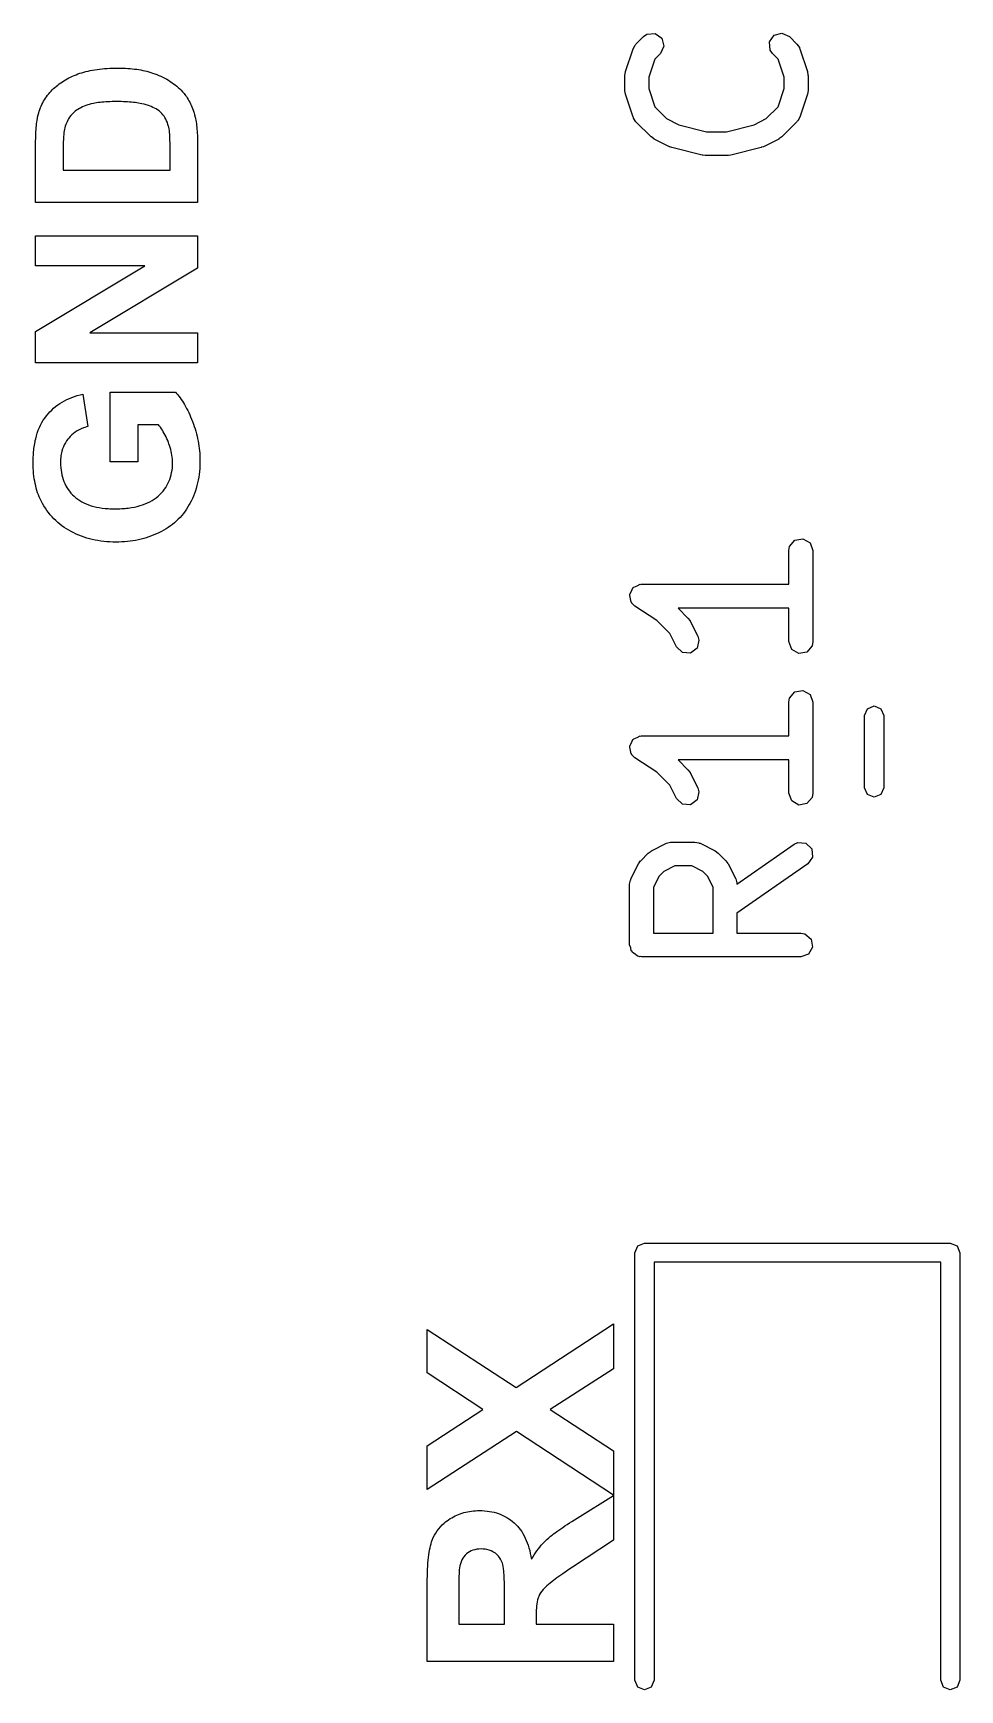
# Model space of a CAD drawing. Extents: x 44 to 148, y -85 to -25.
# Drawn here: x 105.95 to 111.77, y -41.21 to -30.81 of the extents above; entities that cross this region are included whole.
import ezdxf

# ---------------------------------------------------------------- set-up
doc = ezdxf.new("R2010")
doc.units = 0
doc.layers.add('BLACK', color=7, linetype='CONTINUOUS')

msp = doc.modelspace()

# ---------------------------------------------------------------- linework, layer by layer
at = {"layer": 'BLACK', "linetype": 'CONTINUOUS'}
for p, q in [((109.718287, -30.904759), (109.730689, -30.881854)), ((109.730689, -30.881854), (109.73451, -30.879506)), ((109.73451, -30.879506), (109.736405, -30.875443)), ((109.736405, -30.875443), (109.784024, -30.827824)), ((109.784024, -30.827824), (109.805361, -30.812884)), ((109.805361, -30.812884), (109.856468, -30.808413)), ((109.856468, -30.808413), (109.898494, -30.837839)), ((109.911771, -30.887394), (109.89009, -30.93389)), ((109.898494, -30.837839), (109.911771, -30.887394)), ((110.574135, -30.861446), (110.603561, -30.81942)), ((110.578607, -30.912554), (110.574135, -30.861446)), ((110.603561, -30.81942), (110.653116, -30.806143)), ((110.653116, -30.806143), (110.699612, -30.827823)), ((110.699612, -30.827823), (110.747232, -30.875442)), ((110.747232, -30.875442), (110.762173, -30.896779)), ((110.762173, -30.896779), (110.762563, -30.901247)), ((109.670668, -31.047616), (109.718287, -30.904759)), ((109.85499, -30.968989), (109.816819, -31.083503)), ((109.89009, -30.93389), (109.85499, -30.968989)), ((110.593548, -30.933891), (110.578607, -30.912554)), ((110.628648, -30.96899), (110.593548, -30.933891)), ((110.666819, -31.083503), (110.628648, -30.96899)), ((110.762563, -30.901247), (110.765351, -30.904759)), ((110.765351, -30.904759), (110.81297, -31.047615)), ((106.134868, -31.111532), (106.144802, -31.105162)), ((106.144802, -31.105162), (106.154972, -31.09903)), ((106.154972, -31.09903), (106.165379, -31.093133)), ((106.165379, -31.093133), (106.176023, -31.087474)), ((106.176023, -31.087474), (106.186903, -31.082051)), ((106.186903, -31.082051), (106.19802, -31.076864)), ((106.19802, -31.076864), (106.209373, -31.071915)), ((106.209373, -31.071915), (106.220963, -31.067202)), ((106.220963, -31.067202), (106.23279, -31.062725)), ((106.23279, -31.062725), (106.244853, -31.058485)), ((106.244853, -31.058485), (106.257183, -31.054492)), ((106.257183, -31.054492), (106.269869, -31.050757)), ((106.269869, -31.050757), (106.282912, -31.04728)), ((106.282912, -31.04728), (106.296312, -31.04406)), ((106.296312, -31.04406), (106.310069, -31.041097)), ((106.310069, -31.041097), (106.324183, -31.038392)), ((106.324183, -31.038392), (106.338653, -31.035945)), ((106.338653, -31.035945), (106.35348, -31.033756)), ((106.35348, -31.033756), (106.368664, -31.031824)), ((106.368664, -31.031824), (106.384205, -31.030149)), ((106.384205, -31.030149), (106.400103, -31.028732)), ((106.400103, -31.028732), (106.416358, -31.027573)), ((106.416358, -31.027573), (106.432969, -31.026672)), ((106.432969, -31.026672), (106.449937, -31.026028)), ((106.449937, -31.026028), (106.467262, -31.025641)), ((106.467262, -31.025641), (106.484944, -31.025512)), ((106.484944, -31.025512), (106.500472, -31.025634)), ((106.500472, -31.025634), (106.51573, -31.025997)), ((106.51573, -31.025997), (106.53072, -31.026603)), ((106.53072, -31.026603), (106.54544, -31.027451)), ((106.54544, -31.027451), (106.559891, -31.028542)), ((106.559891, -31.028542), (106.574074, -31.029874)), ((106.574074, -31.029874), (106.587987, -31.03145)), ((106.587987, -31.03145), (106.601631, -31.033267)), ((106.601631, -31.033267), (106.615006, -31.035327)), ((106.615006, -31.035327), (106.628112, -31.037629)), ((106.628112, -31.037629), (106.640949, -31.040174)), ((106.640949, -31.040174), (106.653517, -31.042961)), ((106.653517, -31.042961), (106.665816, -31.04599)), ((106.665816, -31.04599), (106.677846, -31.049261)), ((106.677846, -31.049261), (106.689607, -31.052775)), ((106.689607, -31.052775), (106.701099, -31.056531)), ((106.701099, -31.056531), (106.714795, -31.06136)), ((106.714795, -31.06136), (106.72816, -31.066442)), ((106.72816, -31.066442), (106.741196, -31.071778)), ((106.741196, -31.071778), (106.753901, -31.077368)), ((106.753901, -31.077368), (106.766277, -31.083212)), ((106.766277, -31.083212), (106.778322, -31.089309)), ((106.778322, -31.089309), (106.790037, -31.095661)), ((106.790037, -31.095661), (106.801422, -31.102266)), ((106.801422, -31.102266), (106.812477, -31.109125)), ((109.666819, -31.071333), (109.670712, -31.04925)), ((109.666819, -31.166571), (109.666819, -31.071333)), ((109.670712, -31.04925), (109.670668, -31.047616)), ((109.816819, -31.083503), (109.816819, -31.1544)), ((110.666819, -31.154401), (110.666819, -31.083503)), ((110.81297, -31.047615), (110.816259, -31.069795)), ((110.816259, -31.069795), (110.816819, -31.071333)), ((110.816819, -31.071333), (110.816819, -31.166571)), ((106.029103, -31.214884), (106.035446, -31.205699)), ((106.035446, -31.205699), (106.042109, -31.19671)), ((106.042109, -31.19671), (106.049093, -31.187919)), ((106.049093, -31.187919), (106.056397, -31.179323)), ((106.056397, -31.179323), (106.064022, -31.170925)), ((106.064022, -31.170925), (106.071968, -31.162723)), ((106.071968, -31.162723), (106.080234, -31.154717)), ((106.080234, -31.154717), (106.088748, -31.146928)), ((106.088748, -31.146928), (106.097499, -31.139375)), ((106.097499, -31.139375), (106.106486, -31.13206)), ((106.106486, -31.13206), (106.11571, -31.12498)), ((106.11571, -31.12498), (106.125171, -31.118138)), ((106.125171, -31.118138), (106.134868, -31.111532)), ((106.812477, -31.109125), (106.823201, -31.116237)), ((106.823201, -31.116237), (106.833596, -31.123604)), ((106.833596, -31.123604), (106.843661, -31.131224)), ((106.843661, -31.131224), (106.853395, -31.139098)), ((106.853395, -31.139098), (106.862799, -31.147225)), ((106.862799, -31.147225), (106.871873, -31.155607)), ((106.871873, -31.155607), (106.880618, -31.164242)), ((106.880618, -31.164242), (106.89017, -31.174504)), ((106.89017, -31.174504), (106.899319, -31.185414)), ((106.899319, -31.185414), (106.908065, -31.196973)), ((106.908065, -31.196973), (106.913671, -31.205038)), ((106.913671, -31.205038), (106.919098, -31.213392)), ((109.667379, -31.168109), (109.666819, -31.166571)), ((109.670668, -31.190288), (109.667379, -31.168109)), ((109.718287, -31.333145), (109.670668, -31.190288)), ((109.816819, -31.1544), (109.85499, -31.268914)), ((110.628648, -31.268913), (110.666819, -31.154401)), ((110.81297, -31.190289), (110.765351, -31.333145)), ((110.816819, -31.166571), (110.812925, -31.188653)), ((110.812925, -31.188653), (110.81297, -31.190289)), ((105.982996, -31.319282), (105.986444, -31.306392)), ((105.986444, -31.306392), (105.989902, -31.295438)), ((105.989902, -31.295438), (105.99368, -31.284681)), ((105.99368, -31.284681), (105.997779, -31.27412)), ((105.997779, -31.27412), (106.002198, -31.263756)), ((106.002198, -31.263756), (106.006938, -31.253588)), ((106.006938, -31.253588), (106.011998, -31.243617)), ((106.011998, -31.243617), (106.017379, -31.233843)), ((106.017379, -31.233843), (106.023081, -31.224265)), ((106.023081, -31.224265), (106.029103, -31.214884)), ((106.196738, -31.314207), (106.188242, -31.323744)), ((106.198963, -31.311903), (106.196738, -31.314207)), ((106.208408, -31.303011), (106.198963, -31.311903)), ((106.216063, -31.296683), (106.208408, -31.303011)), ((106.224208, -31.290647), (106.216063, -31.296683)), ((106.232842, -31.284902), (106.224208, -31.290647)), ((106.241965, -31.27945), (106.232842, -31.284902)), ((106.251578, -31.274289), (106.241965, -31.27945)), ((106.26168, -31.26942), (106.251578, -31.274289)), ((106.272272, -31.264844), (106.26168, -31.26942)), ((106.283353, -31.260559), (106.272272, -31.264844)), ((106.294923, -31.256566), (106.283353, -31.260559)), ((106.303013, -31.254052), (106.294923, -31.256566)), ((106.315945, -31.250585), (106.303013, -31.254052)), ((106.329835, -31.247483), (106.315945, -31.250585)), ((106.339626, -31.245618), (106.329835, -31.247483)), ((106.349843, -31.243915), (106.339626, -31.245618)), ((106.360486, -31.242374), (106.349843, -31.243915)), ((106.371554, -31.240996), (106.360486, -31.242374)), ((106.383048, -31.239779), (106.371554, -31.240996)), ((106.394967, -31.238725), (106.383048, -31.239779)), ((106.407312, -31.237833), (106.394967, -31.238725)), ((106.420082, -31.237103), (106.407312, -31.237833)), ((106.433278, -31.236535), (106.420082, -31.237103)), ((106.446899, -31.23613), (106.433278, -31.236535)), ((106.460946, -31.235887), (106.446899, -31.23613)), ((106.475419, -31.235806), (106.460946, -31.235887)), ((106.489942, -31.235887), (106.475419, -31.235806)), ((106.504079, -31.23613), (106.489942, -31.235887)), ((106.517831, -31.236535), (106.504079, -31.23613)), ((106.531198, -31.237103), (106.517831, -31.236535)), ((106.544179, -31.237833), (106.531198, -31.237103)), ((106.556774, -31.238725), (106.544179, -31.237833)), ((106.568985, -31.239779), (106.556774, -31.238725)), ((106.580809, -31.240996), (106.568985, -31.239779)), ((106.592249, -31.242374), (106.580809, -31.240996)), ((106.603303, -31.243915), (106.592249, -31.242374)), ((106.613971, -31.245618), (106.603303, -31.243915)), ((106.624254, -31.247483), (106.613971, -31.245618)), ((106.634152, -31.249511), (106.624254, -31.247483)), ((106.648275, -31.252856), (106.634152, -31.249511)), ((106.661532, -31.256566), (106.648275, -31.252856)), ((106.6699, -31.259178), (106.661532, -31.256566)), ((106.68189, -31.263276), (106.6699, -31.259178)), ((106.693207, -31.267588), (106.68189, -31.263276)), ((106.703849, -31.272114), (106.693207, -31.267588)), ((106.713818, -31.276855), (106.703849, -31.272114)), ((106.723112, -31.281811), (106.713818, -31.276855)), ((106.731732, -31.286982), (106.723112, -31.281811)), ((106.742178, -31.29421), (106.731732, -31.286982)), ((106.751424, -31.30182), (106.742178, -31.29421)), ((106.759473, -31.309811), (106.751424, -31.30182)), ((106.766594, -31.318195), (106.759473, -31.309811)), ((106.919098, -31.213392), (106.924345, -31.222034)), ((106.924345, -31.222034), (106.929413, -31.230964)), ((106.929413, -31.230964), (106.934302, -31.240183)), ((106.934302, -31.240183), (106.939011, -31.249689)), ((106.939011, -31.249689), (106.943541, -31.259483)), ((106.943541, -31.259483), (106.947892, -31.269566)), ((106.947892, -31.269566), (106.952063, -31.279937)), ((106.952063, -31.279937), (106.956055, -31.290596)), ((106.956055, -31.290596), (106.959867, -31.301543)), ((106.959867, -31.301543), (106.961706, -31.307124)), ((106.961706, -31.307124), (106.965547, -31.320161)), ((109.85499, -31.268914), (109.929103, -31.343027)), ((110.554534, -31.343026), (110.628648, -31.268913)), ((105.969034, -31.42535), (105.969863, -31.412198)), ((105.969863, -31.412198), (105.970842, -31.399514)), ((105.970842, -31.399514), (105.971973, -31.387297)), ((105.971973, -31.387297), (105.973254, -31.375548)), ((105.973254, -31.375548), (105.974686, -31.364266)), ((105.974686, -31.364266), (105.976269, -31.353451)), ((105.976269, -31.353451), (105.978003, -31.343104)), ((105.978003, -31.343104), (105.979887, -31.333225)), ((105.979887, -31.333225), (105.982996, -31.319282)), ((106.148866, -31.408241), (106.146576, -31.420144)), ((106.150513, -31.401176), (106.148866, -31.408241)), ((106.153319, -31.390876), (106.150513, -31.401176)), ((106.156529, -31.380932), (106.153319, -31.390876)), ((106.160143, -31.371344), (106.156529, -31.380932)), ((106.16416, -31.362112), (106.160143, -31.371344)), ((106.16858, -31.353237), (106.16416, -31.362112)), ((106.173405, -31.344719), (106.16858, -31.353237)), ((106.180465, -31.333915), (106.173405, -31.344719)), ((106.188242, -31.323744), (106.180465, -31.333915)), ((106.773181, -31.327107), (106.766594, -31.318195)), ((106.779234, -31.336544), (106.773181, -31.327107)), ((106.784752, -31.346509), (106.779234, -31.336544)), ((106.789736, -31.357), (106.784752, -31.346509)), ((106.794186, -31.368017), (106.789736, -31.357)), ((106.798102, -31.379561), (106.794186, -31.368017)), ((106.801483, -31.391632), (106.798102, -31.379561)), ((106.802666, -31.39655), (106.801483, -31.391632)), ((106.804803, -31.407495), (106.802666, -31.39655)), ((106.806635, -31.419921), (106.804803, -31.407495)), ((106.965547, -31.320161), (106.969011, -31.333992)), ((106.969011, -31.333992), (106.971109, -31.343654)), ((106.971109, -31.343654), (106.973041, -31.353669)), ((106.973041, -31.353669), (106.974804, -31.364037)), ((106.974804, -31.364037), (106.976399, -31.374758)), ((106.976399, -31.374758), (106.977826, -31.385832)), ((106.977826, -31.385832), (106.979086, -31.397259)), ((106.979086, -31.397259), (106.980177, -31.409039)), ((106.980177, -31.409039), (106.981101, -31.421172)), ((109.721074, -31.336657), (109.718287, -31.333145)), ((109.721465, -31.341124), (109.721074, -31.336657)), ((109.736405, -31.362461), (109.721465, -31.341124)), ((109.831643, -31.457699), (109.736405, -31.362461)), ((109.929103, -31.343027), (110.00609, -31.38152)), ((110.00609, -31.38152), (110.179624, -31.424904)), ((110.304013, -31.424904), (110.477547, -31.38152)), ((110.477547, -31.38152), (110.554534, -31.343026)), ((110.747233, -31.362461), (110.651994, -31.457699)), ((110.749128, -31.358396), (110.747233, -31.362461)), ((110.752948, -31.35605), (110.749128, -31.358396)), ((110.765351, -31.333145), (110.752948, -31.35605)), ((105.967149, -31.498122), (105.967225, -31.482633)), ((105.967149, -31.666406), (105.967149, -31.498122)), ((105.967225, -31.482633), (105.967451, -31.467611)), ((105.967451, -31.467611), (105.967828, -31.453057)), ((105.967828, -31.453057), (105.968355, -31.43897)), ((105.968355, -31.43897), (105.969034, -31.42535)), ((106.139869, -31.511601), (106.139564, -31.524584)), ((106.140251, -31.499257), (106.139869, -31.511601)), ((106.140709, -31.487553), (106.140251, -31.499257)), ((106.141243, -31.476488), (106.140709, -31.487553)), ((106.141853, -31.466061), (106.141243, -31.476488)), ((106.14254, -31.456275), (106.141853, -31.466061)), ((106.143714, -31.442793), (106.14254, -31.456275)), ((106.145059, -31.430749), (106.143714, -31.442793)), ((106.146576, -31.420144), (106.145059, -31.430749)), ((106.807808, -31.430212), (106.806635, -31.419921)), ((106.80881, -31.441336), (106.807808, -31.430212)), ((106.80964, -31.453293), (106.80881, -31.441336)), ((106.810298, -31.466083), (106.80964, -31.453293)), ((106.810785, -31.479705), (106.810298, -31.466083)), ((106.8111, -31.494161), (106.810785, -31.479705)), ((106.811214, -31.504261), (106.8111, -31.494161)), ((106.811253, -31.514731), (106.811214, -31.504261)), ((106.811253, -31.666406), (106.811253, -31.514731)), ((106.981101, -31.421172), (106.981856, -31.433657)), ((106.981856, -31.433657), (106.982444, -31.446496)), ((106.982444, -31.446496), (106.982864, -31.459688)), ((106.982864, -31.459688), (106.983116, -31.473233)), ((106.983116, -31.473233), (106.9832, -31.487131)), ((106.9832, -31.487131), (106.9832, -31.86986)), ((109.833124, -31.458389), (109.831643, -31.457699)), ((109.851135, -31.471748), (109.833124, -31.458389)), ((109.946373, -31.519367), (109.851135, -31.471748)), ((109.949901, -31.519773), (109.946373, -31.519367)), ((109.961724, -31.525046), (109.949901, -31.519773)), ((110.179624, -31.424904), (110.304013, -31.424904)), ((110.524857, -31.523057), (110.521913, -31.525046)), ((110.537264, -31.519367), (110.524857, -31.523057)), ((110.632502, -31.471748), (110.537264, -31.519367)), ((110.633625, -31.470561), (110.632502, -31.471748)), ((110.651994, -31.457699), (110.633625, -31.470561)), ((106.139106, -31.567369), (106.139096, -31.575059)), ((106.139096, -31.575059), (106.139096, -31.666406)), ((106.139182, -31.552468), (106.139106, -31.567369)), ((106.139335, -31.538207), (106.139182, -31.552468)), ((106.139564, -31.524584), (106.139335, -31.538207)), ((110.1522, -31.572665), (109.961724, -31.525046)), ((110.155648, -31.572304), (110.1522, -31.572665)), ((110.17039, -31.574904), (110.155648, -31.572304)), ((110.313247, -31.574904), (110.17039, -31.574904)), ((110.316504, -31.573718), (110.313247, -31.574904)), ((110.331437, -31.572665), (110.316504, -31.573718)), ((110.521913, -31.525046), (110.331437, -31.572665)), ((105.967149, -31.86986), (105.967149, -31.666406)), ((106.139096, -31.666406), (106.811253, -31.666406)), ((106.9832, -31.86986), (105.967149, -31.86986)), ((105.967149, -32.267243), (105.967149, -32.078443)), ((105.967149, -32.078443), (106.9832, -32.078443)), ((106.9832, -32.078443), (106.9832, -32.282386)), ((105.967149, -32.679281), (106.653716, -32.267243)), ((106.653716, -32.267243), (105.967149, -32.267243)), ((106.9832, -32.282386), (106.306891, -32.688318)), ((105.967149, -32.877117), (105.967149, -32.679281)), ((106.306891, -32.688318), (106.9832, -32.688318)), ((106.9832, -32.688318), (106.9832, -32.877117)), ((106.9832, -32.877117), (105.967149, -32.877117)), ((106.211426, -33.087979), (106.228504, -33.082724)), ((106.228504, -33.082724), (106.246078, -33.078057)), ((106.246078, -33.078057), (106.264149, -33.073977)), ((106.264149, -33.073977), (106.295412, -33.275966)), ((106.436096, -33.499204), (106.436096, -33.060788)), ((106.436096, -33.060788), (106.84447, -33.060788)), ((106.84447, -33.060788), (106.852075, -33.06901)), ((106.852075, -33.06901), (106.859567, -33.077679)), ((106.859567, -33.077679), (106.866944, -33.086794)), ((106.045189, -33.196881), (106.056313, -33.184573)), ((106.056313, -33.184573), (106.067934, -33.172854)), ((106.067934, -33.172854), (106.080051, -33.161721)), ((106.080051, -33.161721), (106.092663, -33.151177)), ((106.092663, -33.151177), (106.105772, -33.14122)), ((106.105772, -33.14122), (106.119377, -33.131851)), ((106.119377, -33.131851), (106.133479, -33.12307)), ((106.133479, -33.12307), (106.148076, -33.114876)), ((106.148076, -33.114876), (106.163169, -33.107271)), ((106.163169, -33.107271), (106.178759, -33.100252)), ((106.178759, -33.100252), (106.194845, -33.093822)), ((106.194845, -33.093822), (106.211426, -33.087979)), ((106.866944, -33.086794), (106.874206, -33.096356)), ((106.874206, -33.096356), (106.881354, -33.106364)), ((106.881354, -33.106364), (106.888387, -33.116819)), ((106.888387, -33.116819), (106.895306, -33.12772)), ((106.895306, -33.12772), (106.902111, -33.139068)), ((106.902111, -33.139068), (106.908801, -33.150862)), ((106.908801, -33.150862), (106.915376, -33.163103)), ((106.915376, -33.163103), (106.921837, -33.17579)), ((106.921837, -33.17579), (106.928184, -33.188924)), ((105.983956, -33.300303), (105.990768, -33.283607)), ((105.990768, -33.283607), (105.998229, -33.267555)), ((105.998229, -33.267555), (106.006339, -33.252146)), ((106.006339, -33.252146), (106.015097, -33.237379)), ((106.015097, -33.237379), (106.024504, -33.223256)), ((106.024504, -33.223256), (106.03456, -33.209776)), ((106.03456, -33.209776), (106.045189, -33.196881)), ((106.25327, -33.290894), (106.2404, -33.297192)), ((106.266729, -33.285257), (106.25327, -33.290894)), ((106.276029, -33.281866), (106.266729, -33.285257)), ((106.285589, -33.278769), (106.276029, -33.281866)), ((106.295412, -33.275966), (106.285589, -33.278769)), ((106.738957, -33.266196), (106.608042, -33.266196)), ((106.608042, -33.266196), (106.608042, -33.499204)), ((106.743493, -33.272037), (106.738957, -33.266196)), ((106.750137, -33.281063), (106.743493, -33.272037)), ((106.756588, -33.290407), (106.750137, -33.281063)), ((106.762845, -33.300068), (106.756588, -33.290407)), ((106.928184, -33.188924), (106.934416, -33.202504)), ((106.934416, -33.202504), (106.940533, -33.216531)), ((106.940533, -33.216531), (106.946536, -33.231004)), ((106.946536, -33.231004), (106.952425, -33.245924)), ((106.952425, -33.245924), (106.958044, -33.26108)), ((106.958044, -33.26108), (106.963301, -33.27626)), ((106.963301, -33.27626), (106.968196, -33.291465)), ((106.968196, -33.291465), (106.972728, -33.306695)), ((105.958087, -33.403621), (105.959627, -33.393425)), ((105.959627, -33.393425), (105.96133, -33.383389)), ((105.96133, -33.383389), (105.963196, -33.373514)), ((105.963196, -33.373514), (105.965223, -33.3638)), ((105.965223, -33.3638), (105.967413, -33.354247)), ((105.967413, -33.354247), (105.972278, -33.335622)), ((105.972278, -33.335622), (105.977793, -33.317641)), ((105.977793, -33.317641), (105.983956, -33.300303)), ((106.147312, -33.391369), (106.141497, -33.404163)), ((106.153939, -33.37909), (106.147312, -33.391369)), ((106.161377, -33.367326), (106.153939, -33.37909)), ((106.169627, -33.356078), (106.161377, -33.367326)), ((106.175528, -33.348867), (106.169627, -33.356078)), ((106.184869, -33.338601), (106.175528, -33.348867)), ((106.194799, -33.328997), (106.184869, -33.338601)), ((106.205317, -33.320054), (106.194799, -33.328997)), ((106.216423, -33.311772), (106.205317, -33.320054)), ((106.228117, -33.304152), (106.216423, -33.311772)), ((106.2404, -33.297192), (106.228117, -33.304152)), ((106.76891, -33.310047), (106.762845, -33.300068)), ((106.774781, -33.320344), (106.76891, -33.310047)), ((106.780459, -33.330959), (106.774781, -33.320344)), ((106.785944, -33.341891), (106.780459, -33.330959)), ((106.791235, -33.353141), (106.785944, -33.341891)), ((106.796333, -33.364709), (106.791235, -33.353141)), ((106.801239, -33.376594), (106.796333, -33.364709)), ((106.804344, -33.384622), (106.801239, -33.376594)), ((106.808627, -33.396656), (106.804344, -33.384622)), ((106.972728, -33.306695), (106.976897, -33.321949)), ((106.976897, -33.321949), (106.980704, -33.337229)), ((106.980704, -33.337229), (106.984148, -33.352533)), ((106.984148, -33.352533), (106.98723, -33.367862)), ((106.98723, -33.367862), (106.989949, -33.383216)), ((106.989949, -33.383216), (106.992305, -33.398595)), ((105.951518, -33.502623), (105.951599, -33.49098)), ((105.951599, -33.49098), (105.951842, -33.479498)), ((105.951842, -33.479498), (105.952248, -33.468176)), ((105.952248, -33.468176), (105.952815, -33.457015)), ((105.952815, -33.457015), (105.953545, -33.446015)), ((105.953545, -33.446015), (105.954437, -33.435175)), ((105.954437, -33.435175), (105.955491, -33.424496)), ((105.955491, -33.424496), (105.956708, -33.413978)), ((105.956708, -33.413978), (105.958087, -33.403621)), ((106.123645, -33.491747), (106.123465, -33.502623)), ((106.124186, -33.481099), (106.123645, -33.491747)), ((106.125088, -33.470681), (106.124186, -33.481099)), ((106.12635, -33.460491), (106.125088, -33.470681)), ((106.127973, -33.450531), (106.12635, -33.460491)), ((106.129956, -33.440799), (106.127973, -33.450531)), ((106.1323, -33.431297), (106.129956, -33.440799)), ((106.136493, -33.417472), (106.1323, -33.431297)), ((106.141497, -33.404163), (106.136493, -33.417472)), ((106.608042, -33.499204), (106.436096, -33.499204)), ((106.812458, -33.408681), (106.808627, -33.396656)), ((106.815839, -33.420698), (106.812458, -33.408681)), ((106.81877, -33.432707), (106.815839, -33.420698)), ((106.821249, -33.444707), (106.81877, -33.432707)), ((106.823278, -33.456698), (106.821249, -33.444707)), ((106.824855, -33.468681), (106.823278, -33.456698)), ((106.825982, -33.480655), (106.824855, -33.468681)), ((106.826659, -33.49262), (106.825982, -33.480655)), ((106.826884, -33.504577), (106.826659, -33.49262)), ((106.992305, -33.398595), (106.994299, -33.413999)), ((106.994299, -33.413999), (106.995931, -33.429427)), ((106.995931, -33.429427), (106.9972, -33.44488)), ((106.9972, -33.44488), (106.998106, -33.460358)), ((106.998106, -33.460358), (106.99865, -33.475861)), ((106.99865, -33.475861), (106.998831, -33.491388)), ((106.998831, -33.491388), (106.998766, -33.501225)), ((105.951714, -33.520452), (105.951518, -33.502623)), ((105.952304, -33.537913), (105.951714, -33.520452)), ((105.953287, -33.555005), (105.952304, -33.537913)), ((105.954662, -33.571729), (105.953287, -33.555005)), ((105.956431, -33.588085), (105.954662, -33.571729)), ((105.958593, -33.604072), (105.956431, -33.588085)), ((105.961148, -33.619691), (105.958593, -33.604072)), ((106.123465, -33.502623), (106.1238, -33.519079)), ((106.1238, -33.519079), (106.124804, -33.535108)), ((106.124804, -33.535108), (106.126479, -33.550709)), ((106.126479, -33.550709), (106.128823, -33.565882)), ((106.128823, -33.565882), (106.131837, -33.580628)), ((106.131837, -33.580628), (106.13552, -33.594947)), ((106.13552, -33.594947), (106.139874, -33.608838)), ((106.809493, -33.608188), (106.814107, -33.594543)), ((106.814107, -33.594543), (106.818011, -33.580512)), ((106.818011, -33.580512), (106.821205, -33.566096)), ((106.821205, -33.566096), (106.82369, -33.551294)), ((106.82369, -33.551294), (106.825464, -33.536108)), ((106.825464, -33.536108), (106.826529, -33.520535)), ((106.826529, -33.520535), (106.826884, -33.504577)), ((106.990952, -33.59524), (106.987827, -33.613092)), ((106.993557, -33.57707), (106.990952, -33.59524)), ((106.99564, -33.558584), (106.993557, -33.57707)), ((106.997203, -33.539781), (106.99564, -33.558584)), ((106.998245, -33.520662), (106.997203, -33.539781)), ((106.998766, -33.501225), (106.998245, -33.520662)), ((105.964096, -33.634942), (105.961148, -33.619691)), ((105.967437, -33.649825), (105.964096, -33.634942)), ((105.971172, -33.664339), (105.967437, -33.649825)), ((105.975299, -33.678485), (105.971172, -33.664339)), ((105.979819, -33.692263), (105.975299, -33.678485)), ((105.984733, -33.705672), (105.979819, -33.692263)), ((105.990039, -33.718713), (105.984733, -33.705672)), ((106.139874, -33.608838), (106.144897, -33.622302)), ((106.144897, -33.622302), (106.15059, -33.635339)), ((106.15059, -33.635339), (106.156953, -33.647948)), ((106.156953, -33.647948), (106.163985, -33.660129)), ((106.163985, -33.660129), (106.171687, -33.671884)), ((106.171687, -33.671884), (106.180059, -33.68321)), ((106.180059, -33.68321), (106.189101, -33.69411)), ((106.189101, -33.69411), (106.198813, -33.704582)), ((106.198813, -33.704582), (106.209194, -33.714626)), ((106.736026, -33.713649), (106.747028, -33.703473)), ((106.747028, -33.703473), (106.757321, -33.692911)), ((106.757321, -33.692911), (106.766903, -33.681964)), ((106.766903, -33.681964), (106.775776, -33.670632)), ((106.775776, -33.670632), (106.783939, -33.658914)), ((106.783939, -33.658914), (106.791393, -33.646811)), ((106.791393, -33.646811), (106.798136, -33.634322)), ((106.798136, -33.634322), (106.804169, -33.621448)), ((106.804169, -33.621448), (106.809493, -33.608188)), ((106.964385, -33.697604), (106.958134, -33.713556)), ((106.970115, -33.681335), (106.964385, -33.697604)), ((106.975324, -33.66475), (106.970115, -33.681335)), ((106.980013, -33.647847), (106.975324, -33.66475)), ((106.98418, -33.630628), (106.980013, -33.647847)), ((106.987827, -33.613092), (106.98418, -33.630628)), ((105.995739, -33.731386), (105.990039, -33.718713)), ((106.001832, -33.743691), (105.995739, -33.731386)), ((106.010269, -33.759328), (106.001832, -33.743691)), ((106.019154, -33.774489), (106.010269, -33.759328)), ((106.028488, -33.789172), (106.019154, -33.774489)), ((106.03827, -33.803378), (106.028488, -33.789172)), ((106.0485, -33.817107), (106.03827, -33.803378)), ((106.209194, -33.714626), (106.220205, -33.72415)), ((106.220205, -33.72415), (106.231867, -33.733059)), ((106.231867, -33.733059), (106.244179, -33.741354)), ((106.244179, -33.741354), (106.257142, -33.749034)), ((106.257142, -33.749034), (106.270756, -33.7561)), ((106.270756, -33.7561), (106.28502, -33.762551)), ((106.28502, -33.762551), (106.299935, -33.768388)), ((106.299935, -33.768388), (106.315501, -33.773611)), ((106.315501, -33.773611), (106.331717, -33.778219)), ((106.331717, -33.778219), (106.348584, -33.782213)), ((106.348584, -33.782213), (106.366102, -33.785592)), ((106.366102, -33.785592), (106.38427, -33.788357)), ((106.38427, -33.788357), (106.403089, -33.790507)), ((106.403089, -33.790507), (106.422559, -33.792044)), ((106.422559, -33.792044), (106.432538, -33.792581)), ((106.432538, -33.792581), (106.44268, -33.792965)), ((106.44268, -33.792965), (106.452984, -33.793196)), ((106.452984, -33.793196), (106.463451, -33.793272)), ((106.463451, -33.793272), (106.474719, -33.793195)), ((106.474719, -33.793195), (106.48581, -33.792961)), ((106.48581, -33.792961), (106.496724, -33.792573)), ((106.496724, -33.792573), (106.50746, -33.792028)), ((106.50746, -33.792028), (106.518019, -33.791328)), ((106.518019, -33.791328), (106.5284, -33.790473)), ((106.5284, -33.790473), (106.538604, -33.789462)), ((106.538604, -33.789462), (106.54863, -33.788296)), ((106.54863, -33.788296), (106.558479, -33.786974)), ((106.558479, -33.786974), (106.568151, -33.785497)), ((106.568151, -33.785497), (106.586961, -33.782075)), ((106.586961, -33.782075), (106.605062, -33.778032)), ((106.605062, -33.778032), (106.622453, -33.773367)), ((106.622453, -33.773367), (106.639134, -33.768079)), ((106.639134, -33.768079), (106.655105, -33.76217)), ((106.655105, -33.76217), (106.670366, -33.755638)), ((106.670366, -33.755638), (106.684918, -33.748484)), ((106.684918, -33.748484), (106.69876, -33.740709)), ((106.69876, -33.740709), (106.711891, -33.732311)), ((106.711891, -33.732311), (106.724314, -33.723291)), ((106.724314, -33.723291), (106.736026, -33.713649)), ((106.905139, -33.808897), (106.895242, -33.821986)), ((106.91459, -33.795352), (106.905139, -33.808897)), ((106.923595, -33.781351), (106.91459, -33.795352)), ((106.932153, -33.766894), (106.923595, -33.781351)), ((106.936255, -33.759512), (106.932153, -33.766894)), ((106.944069, -33.74451), (106.936255, -33.759512)), ((106.951362, -33.729192), (106.944069, -33.74451)), ((106.958134, -33.713556), (106.951362, -33.729192)), ((106.059179, -33.830359), (106.0485, -33.817107)), ((106.070307, -33.843134), (106.059179, -33.830359)), ((106.081882, -33.855432), (106.070307, -33.843134)), ((106.093907, -33.867253), (106.081882, -33.855432)), ((106.106379, -33.878597), (106.093907, -33.867253)), ((106.1193, -33.889464), (106.106379, -33.878597)), ((106.13267, -33.899854), (106.1193, -33.889464)), ((106.146487, -33.909767), (106.13267, -33.899854)), ((106.160754, -33.919202), (106.146487, -33.909767)), ((106.799987, -33.91028), (106.786071, -33.919264)), ((106.813456, -33.900839), (106.799987, -33.91028)), ((106.82648, -33.890943), (106.813456, -33.900839)), ((106.839056, -33.88059), (106.82648, -33.890943)), ((106.851186, -33.869781), (106.839056, -33.88059)), ((106.86287, -33.858517), (106.851186, -33.869781)), ((106.874107, -33.846796), (106.86287, -33.858517)), ((106.884897, -33.834619), (106.874107, -33.846796)), ((106.895242, -33.821986), (106.884897, -33.834619)), ((106.175468, -33.928161), (106.160754, -33.919202)), ((106.190631, -33.936643), (106.175468, -33.928161)), ((106.206127, -33.944629), (106.190631, -33.936643)), ((106.221898, -33.952099), (106.206127, -33.944629)), ((106.237947, -33.959054), (106.221898, -33.952099)), ((106.254272, -33.965494), (106.237947, -33.959054)), ((106.270874, -33.971419), (106.254272, -33.965494)), ((106.287752, -33.976828), (106.270874, -33.971419)), ((106.304908, -33.981723), (106.287752, -33.976828)), ((106.322339, -33.986102), (106.304908, -33.981723)), ((106.340048, -33.989966), (106.322339, -33.986102)), ((106.358033, -33.993315), (106.340048, -33.989966)), ((106.376295, -33.996148), (106.358033, -33.993315)), ((106.394834, -33.998467), (106.376295, -33.996148)), ((106.413649, -34.00027), (106.394834, -33.998467)), ((106.432741, -34.001558), (106.413649, -34.00027)), ((106.45211, -34.002331), (106.432741, -34.001558)), ((106.461898, -34.002524), (106.45211, -34.002331)), ((106.471755, -34.002588), (106.461898, -34.002524)), ((106.489897, -34.002358), (106.471755, -34.002588)), ((106.507869, -34.001665), (106.489897, -34.002358)), ((106.525671, -34.000511), (106.507869, -34.001665)), ((106.543303, -33.998894), (106.525671, -34.000511)), ((106.560765, -33.996816), (106.543303, -33.998894)), ((106.578058, -33.994277), (106.560765, -33.996816)), ((106.595181, -33.991275), (106.578058, -33.994277)), ((106.612134, -33.987812), (106.595181, -33.991275)), ((106.628917, -33.983887), (106.612134, -33.987812)), ((106.64553, -33.9795), (106.628917, -33.983887)), ((106.661973, -33.974651), (106.64553, -33.9795)), ((106.678247, -33.969341), (106.661973, -33.974651)), ((106.694351, -33.963569), (106.678247, -33.969341)), ((106.710285, -33.957335), (106.694351, -33.963569)), ((106.726049, -33.950639), (106.710285, -33.957335)), ((106.741643, -33.943482), (106.726049, -33.950639)), ((106.756899, -33.935865), (106.741643, -33.943482)), ((106.771708, -33.927793), (106.756899, -33.935865)), ((106.786071, -33.919264), (106.771708, -33.927793)), ((110.701342, -34.030443), (110.734319, -33.991143)), ((110.734319, -33.991143), (110.784843, -33.982234)), ((110.784843, -33.982234), (110.829272, -34.007886)), ((110.829272, -34.007886), (110.846819, -34.056095)), ((110.696819, -34.056095), (110.701342, -34.030443)), ((110.696819, -34.266809), (110.696819, -34.056095)), ((110.846819, -34.056095), (110.846819, -34.627523)), ((109.697958, -34.328785), (109.70884, -34.309936)), ((109.698706, -34.333032), (109.697958, -34.328785)), ((109.70884, -34.309936), (109.717587, -34.290002)), ((109.717587, -34.290002), (109.721454, -34.28809)), ((109.721454, -34.28809), (109.72361, -34.284356)), ((109.72361, -34.284356), (109.744063, -34.276911)), ((109.744063, -34.276911), (109.763576, -34.267264)), ((109.763576, -34.267264), (109.767765, -34.268284)), ((109.767765, -34.268284), (109.771819, -34.266809)), ((109.771819, -34.266809), (110.696819, -34.266809)), ((109.696974, -34.336982), (109.698706, -34.333032)), ((109.703087, -34.357873), (109.696974, -34.336982)), ((109.706867, -34.379309), (109.703087, -34.357873)), ((109.71017, -34.382081), (109.706867, -34.379309)), ((109.711382, -34.38622), (109.71017, -34.382081)), ((109.730216, -34.404213), (109.711382, -34.38622)), ((109.866894, -34.495331), (109.730216, -34.404213)), ((110.696819, -34.416809), (110.000504, -34.416809)), ((110.000504, -34.416809), (110.062947, -34.479252)), ((110.696819, -34.627523), (110.696819, -34.416809)), ((109.948275, -34.576712), (109.866894, -34.495331)), ((110.062947, -34.479252), (110.075809, -34.49762)), ((110.075809, -34.49762), (110.076996, -34.498744)), ((110.076996, -34.498744), (110.124615, -34.593982)), ((109.990451, -34.661064), (109.948275, -34.576712)), ((110.132041, -34.618948), (110.120121, -34.668847)), ((110.124615, -34.593982), (110.132041, -34.618948)), ((110.714366, -34.675732), (110.696819, -34.627523)), ((110.846819, -34.627523), (110.842296, -34.653175)), ((110.027705, -34.696336), (109.990451, -34.661064)), ((110.078915, -34.699411), (110.027705, -34.696336)), ((110.120121, -34.668847), (110.078915, -34.699411)), ((110.758795, -34.701384), (110.714366, -34.675732)), ((110.809319, -34.692475), (110.758795, -34.701384)), ((110.842296, -34.653175), (110.809319, -34.692475)), ((110.701342, -34.982824), (110.734319, -34.943524)), ((110.734319, -34.943524), (110.784843, -34.934615)), ((110.784843, -34.934615), (110.829272, -34.960267)), ((110.696819, -35.008476), (110.701342, -34.982824)), ((110.696819, -35.21919), (110.696819, -35.008476)), ((110.829272, -34.960267), (110.846819, -35.008476)), ((110.846819, -35.008476), (110.846819, -35.579904)), ((111.172, -35.090936), (111.189574, -35.04851)), ((111.189574, -35.04851), (111.232, -35.030936)), ((111.232, -35.030936), (111.274426, -35.04851)), ((111.274426, -35.04851), (111.292, -35.090936)), ((111.172, -35.545064), (111.172, -35.090936)), ((111.292, -35.090936), (111.292, -35.545064)), ((109.697958, -35.281166), (109.70884, -35.262317)), ((109.70884, -35.262317), (109.717587, -35.242383)), ((109.717587, -35.242383), (109.721454, -35.240471)), ((109.721454, -35.240471), (109.72361, -35.236737)), ((109.72361, -35.236737), (109.744063, -35.229292)), ((109.744063, -35.229292), (109.763576, -35.219645)), ((109.763576, -35.219645), (109.767765, -35.220665)), ((109.767765, -35.220665), (109.771819, -35.21919)), ((109.771819, -35.21919), (110.696819, -35.21919)), ((109.696974, -35.289363), (109.698706, -35.285413)), ((109.703087, -35.310254), (109.696974, -35.289363)), ((109.698706, -35.285413), (109.697958, -35.281166)), ((109.706867, -35.33169), (109.703087, -35.310254)), ((109.71017, -35.334462), (109.706867, -35.33169)), ((109.711382, -35.338601), (109.71017, -35.334462)), ((109.730216, -35.356594), (109.711382, -35.338601)), ((109.866894, -35.447712), (109.730216, -35.356594)), ((110.696819, -35.36919), (110.000504, -35.36919)), ((110.000504, -35.36919), (110.062947, -35.431633)), ((110.696819, -35.579904), (110.696819, -35.36919)), ((109.948275, -35.529093), (109.866894, -35.447712)), ((110.062947, -35.431633), (110.075809, -35.450001)), ((110.075809, -35.450001), (110.076996, -35.451125)), ((110.076996, -35.451125), (110.124615, -35.546363)), ((109.990451, -35.613445), (109.948275, -35.529093)), ((110.132041, -35.571329), (110.120121, -35.621228)), ((110.124615, -35.546363), (110.132041, -35.571329)), ((110.714366, -35.628113), (110.696819, -35.579904)), ((110.846819, -35.579904), (110.842296, -35.605556)), ((111.189574, -35.58749), (111.172, -35.545064)), ((111.292, -35.545064), (111.274426, -35.58749)), ((110.027705, -35.648717), (109.990451, -35.613445)), ((110.078915, -35.651792), (110.027705, -35.648717)), ((110.120121, -35.621228), (110.078915, -35.651792)), ((110.758795, -35.653765), (110.714366, -35.628113)), ((110.809319, -35.644856), (110.758795, -35.653765)), ((110.842296, -35.605556), (110.809319, -35.644856)), ((111.232, -35.605064), (111.189574, -35.58749)), ((111.274426, -35.58749), (111.232, -35.605064)), ((109.928754, -35.893775), (109.95372, -35.886349)), ((109.95372, -35.886349), (109.958081, -35.88739)), ((109.958081, -35.88739), (109.962295, -35.885857)), ((109.962295, -35.885857), (110.105152, -35.885857)), ((110.105152, -35.885857), (110.130804, -35.89038)), ((110.130804, -35.89038), (110.134239, -35.893262)), ((110.134239, -35.893262), (110.138693, -35.893775)), ((110.72881, -35.899414), (110.752418, -35.888409)), ((110.752418, -35.888409), (110.803525, -35.892888)), ((110.803525, -35.892888), (110.839797, -35.92917)), ((109.766405, -36.003062), (109.814024, -35.955443)), ((109.814024, -35.955443), (109.83239, -35.942583)), ((109.83239, -35.942583), (109.833516, -35.941394)), ((109.833516, -35.941394), (109.928754, -35.893775)), ((110.138693, -35.893775), (110.233931, -35.941394)), ((110.233931, -35.941394), (110.251941, -35.954752)), ((110.251941, -35.954752), (110.253423, -35.955443)), ((110.253423, -35.955443), (110.301042, -36.003062)), ((110.370282, -36.150383), (110.72881, -35.899414)), ((110.844261, -35.980278), (110.814829, -36.022299)), ((110.839797, -35.92917), (110.844261, -35.980278)), ((109.704737, -36.117792), (109.752356, -36.022554)), ((109.752356, -36.022554), (109.765714, -36.004543)), ((109.765714, -36.004543), (109.766405, -36.003062)), ((109.881077, -36.100522), (109.846819, -36.169038)), ((109.911484, -36.070115), (109.881077, -36.100522)), ((109.98, -36.035857), (109.911484, -36.070115)), ((110.087447, -36.035857), (109.98, -36.035857)), ((110.155963, -36.070115), (110.087447, -36.035857)), ((110.18637, -36.100522), (110.155963, -36.070115)), ((110.220628, -36.169038), (110.18637, -36.100522)), ((110.301042, -36.003062), (110.313901, -36.021428)), ((110.313901, -36.021428), (110.315091, -36.022554)), ((110.315091, -36.022554), (110.36271, -36.117792)), ((110.814829, -36.022299), (110.370628, -36.333239)), ((109.696819, -36.151333), (109.701342, -36.125681)), ((109.696819, -36.532285), (109.696819, -36.151333)), ((109.701342, -36.125681), (109.704224, -36.122245)), ((109.704224, -36.122245), (109.704737, -36.117792)), ((109.846819, -36.169038), (109.846819, -36.457285)), ((110.220628, -36.457285), (110.220628, -36.169038)), ((110.36271, -36.117792), (110.370136, -36.142758)), ((110.370136, -36.142758), (110.369094, -36.147119)), ((110.369094, -36.147119), (110.370282, -36.150383)), ((110.370628, -36.333239), (110.370628, -36.457285)), ((109.846819, -36.457285), (110.220628, -36.457285)), ((110.370628, -36.457285), (110.771819, -36.457285)), ((110.771819, -36.457285), (110.797471, -36.461808)), ((110.797471, -36.461808), (110.836771, -36.494785)), ((110.836771, -36.494785), (110.84568, -36.545309)), ((109.703482, -36.550593), (109.696819, -36.532285)), ((109.706867, -36.569785), (109.703482, -36.550593)), ((109.712051, -36.574135), (109.706867, -36.569785)), ((109.714366, -36.580494), (109.712051, -36.574135)), ((109.731239, -36.590236), (109.714366, -36.580494)), ((109.746167, -36.602762), (109.731239, -36.590236)), ((109.755909, -36.604479), (109.746167, -36.602762)), ((109.758795, -36.606146), (109.755909, -36.604479)), ((109.762077, -36.605567), (109.758795, -36.606146)), ((109.771819, -36.607285), (109.762077, -36.605567)), ((110.771819, -36.607285), (109.771819, -36.607285)), ((110.820028, -36.589738), (110.771819, -36.607285)), ((110.84568, -36.545309), (110.820028, -36.589738)), ((109.73, -38.465), (109.747574, -38.422574)), ((109.73, -41.15), (109.73, -38.465)), ((109.747574, -38.422574), (109.79, -38.405)), ((109.79, -38.405), (111.71, -38.405)), ((111.71, -38.405), (111.752426, -38.422574)), ((111.752426, -38.422574), (111.77, -38.465)), ((111.77, -38.465), (111.77, -41.15)), ((111.65, -38.525), (109.85, -38.525)), ((109.85, -38.525), (109.85, -41.15)), ((111.65, -41.15), (111.65, -38.525)), ((108.426042, -39.218112), (108.426042, -38.947063)), ((108.426042, -38.947063), (108.985272, -39.311083)), ((108.985272, -39.311083), (109.5945, -38.911673)), ((109.5945, -38.911673), (109.5945, -39.193675)), ((108.775736, -39.448714), (108.426042, -39.218112)), ((109.5945, -39.193675), (109.198741, -39.450118)), ((108.426042, -39.677911), (108.775736, -39.448714)), ((109.198741, -39.450118), (109.5945, -39.707965)), ((108.986677, -39.587749), (108.426042, -39.951207)), ((109.5945, -39.988283), (108.986677, -39.587749)), ((108.426042, -39.951207), (108.426042, -39.677911)), ((109.5945, -39.707965), (109.5945, -39.988283)), ((109.366987, -40.131812), (109.5945, -39.990249)), ((109.5945, -39.990249), (109.5945, -40.270005)), ((108.532337, -40.162288), (108.541069, -40.155046)), ((108.541069, -40.155046), (108.550186, -40.148068)), ((108.550186, -40.148068), (108.559686, -40.141353)), ((108.559686, -40.141353), (108.569571, -40.134902)), ((108.569571, -40.134902), (108.579739, -40.12878)), ((108.579739, -40.12878), (108.590088, -40.123052)), ((108.590088, -40.123052), (108.60062, -40.11772)), ((108.60062, -40.11772), (108.611334, -40.112783)), ((108.611334, -40.112783), (108.62223, -40.10824)), ((108.62223, -40.10824), (108.633309, -40.104093)), ((108.633309, -40.104093), (108.644569, -40.10034)), ((108.644569, -40.10034), (108.656012, -40.096983)), ((108.656012, -40.096983), (108.667636, -40.094021)), ((108.667636, -40.094021), (108.679443, -40.091453)), ((108.679443, -40.091453), (108.691432, -40.089281)), ((108.691432, -40.089281), (108.703603, -40.087503)), ((108.703603, -40.087503), (108.715956, -40.086121)), ((108.715956, -40.086121), (108.728492, -40.085134)), ((108.728492, -40.085134), (108.741209, -40.084541)), ((108.741209, -40.084541), (108.754109, -40.084344)), ((108.754109, -40.084344), (108.770395, -40.084643)), ((108.770395, -40.084643), (108.786322, -40.085542)), ((108.786322, -40.085542), (108.801889, -40.087039)), ((108.801889, -40.087039), (108.817096, -40.089136)), ((108.817096, -40.089136), (108.831943, -40.091832)), ((108.831943, -40.091832), (108.84643, -40.095127)), ((108.84643, -40.095127), (108.860558, -40.099021)), ((108.860558, -40.099021), (108.874325, -40.103514)), ((108.874325, -40.103514), (108.887733, -40.108606)), ((108.887733, -40.108606), (108.90078, -40.114297)), ((108.90078, -40.114297), (108.913468, -40.120587)), ((108.913468, -40.120587), (108.925796, -40.127476)), ((108.925796, -40.127476), (108.937764, -40.134964)), ((108.937764, -40.134964), (108.949372, -40.143052)), ((108.949372, -40.143052), (108.960621, -40.151738)), ((108.960621, -40.151738), (108.971509, -40.161024)), ((109.318825, -40.161996), (109.33423, -40.152202)), ((109.33423, -40.152202), (109.350284, -40.142141)), ((109.350284, -40.142141), (109.366987, -40.131812)), ((108.4575, -40.269724), (108.463831, -40.254221)), ((108.463831, -40.254221), (108.471025, -40.23931)), ((108.471025, -40.23931), (108.479084, -40.224992)), ((108.479084, -40.224992), (108.488006, -40.211266)), ((108.488006, -40.211266), (108.497793, -40.198133)), ((108.497793, -40.198133), (108.508444, -40.185592)), ((108.508444, -40.185592), (108.519958, -40.173643)), ((108.519958, -40.173643), (108.532337, -40.162288)), ((108.971509, -40.161024), (108.981971, -40.170871)), ((108.981971, -40.170871), (108.991939, -40.181313)), ((108.991939, -40.181313), (109.001413, -40.192349)), ((109.001413, -40.192349), (109.010393, -40.203981)), ((109.010393, -40.203981), (109.01888, -40.216206)), ((109.01888, -40.216206), (109.026873, -40.229027)), ((109.026873, -40.229027), (109.034372, -40.242442)), ((109.034372, -40.242442), (109.041378, -40.256452)), ((109.041378, -40.256452), (109.04789, -40.271057)), ((109.177675, -40.264949), (109.188359, -40.255379)), ((109.188359, -40.255379), (109.200505, -40.245206)), ((109.200505, -40.245206), (109.209414, -40.23809)), ((109.209414, -40.23809), (109.218973, -40.230706)), ((109.218973, -40.230706), (109.229181, -40.223054)), ((109.229181, -40.223054), (109.240039, -40.215135)), ((109.240039, -40.215135), (109.251546, -40.206947)), ((109.251546, -40.206947), (109.263703, -40.198492)), ((109.263703, -40.198492), (109.276509, -40.18977)), ((109.276509, -40.18977), (109.289965, -40.180779)), ((109.289965, -40.180779), (109.30407, -40.171521)), ((109.30407, -40.171521), (109.318825, -40.161996)), ((108.433906, -40.379126), (108.435995, -40.362671)), ((108.435995, -40.362671), (108.43833, -40.34701)), ((108.43833, -40.34701), (108.440911, -40.332143)), ((108.440911, -40.332143), (108.443737, -40.31807)), ((108.443737, -40.31807), (108.446809, -40.304792)), ((108.446809, -40.304792), (108.450127, -40.292308)), ((108.450127, -40.292308), (108.453691, -40.280619)), ((108.453691, -40.280619), (108.4575, -40.269724)), ((108.663718, -40.364714), (108.656152, -40.373719)), ((108.672092, -40.356516), (108.663718, -40.364714)), ((108.681216, -40.349208), (108.672092, -40.356516)), ((108.691034, -40.342875), (108.681216, -40.349208)), ((108.701545, -40.337517), (108.691034, -40.342875)), ((108.712749, -40.333132), (108.701545, -40.337517)), ((108.724647, -40.329722), (108.712749, -40.333132)), ((108.737238, -40.327287), (108.724647, -40.329722)), ((108.750523, -40.325825), (108.737238, -40.327287)), ((108.764501, -40.325338), (108.750523, -40.325825)), ((108.777014, -40.325711), (108.764501, -40.325338)), ((108.78899, -40.32683), (108.777014, -40.325711)), ((108.800432, -40.328695), (108.78899, -40.32683)), ((108.813981, -40.332076), (108.800432, -40.328695)), ((108.826693, -40.336622), (108.813981, -40.332076)), ((108.838569, -40.342335), (108.826693, -40.336622)), ((108.849608, -40.349213), (108.838569, -40.342335)), ((108.853778, -40.352233), (108.849608, -40.349213)), ((108.863522, -40.360409), (108.853778, -40.352233)), ((108.872293, -40.369475), (108.863522, -40.360409)), ((109.04789, -40.271057), (109.053908, -40.286256)), ((109.053908, -40.286256), (109.059432, -40.30205)), ((109.059432, -40.30205), (109.064463, -40.318439)), ((109.064463, -40.318439), (109.069, -40.335422)), ((109.069, -40.335422), (109.073043, -40.353)), ((109.073043, -40.353), (109.076592, -40.371173)), ((109.088098, -40.375955), (109.096701, -40.362439)), ((109.096701, -40.362439), (109.105458, -40.349392)), ((109.105458, -40.349392), (109.114367, -40.336815)), ((109.114367, -40.336815), (109.12343, -40.324706)), ((109.12343, -40.324706), (109.132645, -40.313066)), ((109.132645, -40.313066), (109.142014, -40.301895)), ((109.142014, -40.301895), (109.151535, -40.291194)), ((109.151535, -40.291194), (109.16121, -40.280961)), ((109.16121, -40.280961), (109.171038, -40.271197)), ((109.171038, -40.271197), (109.177675, -40.264949)), ((109.5945, -40.270005), (109.337495, -40.439094)), ((108.427148, -40.47332), (108.428008, -40.452892)), ((108.428008, -40.452892), (108.429114, -40.433259)), ((108.429114, -40.433259), (108.430466, -40.414421)), ((108.430466, -40.414421), (108.432063, -40.396376)), ((108.432063, -40.396376), (108.433906, -40.379126)), ((108.625812, -40.469667), (108.625317, -40.481985)), ((108.62658, -40.456354), (108.625812, -40.469667)), ((108.627713, -40.444712), (108.62658, -40.456354)), ((108.630434, -40.430861), (108.627713, -40.444712)), ((108.633963, -40.417817), (108.630434, -40.430861)), ((108.638299, -40.405582), (108.633963, -40.417817)), ((108.643442, -40.394153), (108.638299, -40.405582)), ((108.649393, -40.383533), (108.643442, -40.394153)), ((108.656152, -40.373719), (108.649393, -40.383533)), ((108.88009, -40.379434), (108.872293, -40.369475)), ((108.886913, -40.390284), (108.88009, -40.379434)), ((108.892762, -40.402025), (108.886913, -40.390284)), ((108.897638, -40.414658), (108.892762, -40.402025)), ((108.900098, -40.423616), (108.897638, -40.414658)), ((108.902315, -40.434795), (108.900098, -40.423616)), ((108.904291, -40.448197), (108.902315, -40.434795)), ((108.906025, -40.46382), (108.904291, -40.448197)), ((108.907046, -40.47547), (108.906025, -40.46382)), ((109.076592, -40.371173), (109.079648, -40.38994)), ((109.079648, -40.38994), (109.088098, -40.375955)), ((109.291035, -40.4709), (109.277088, -40.480612)), ((109.305751, -40.460744), (109.291035, -40.4709)), ((109.321238, -40.450142), (109.305751, -40.460744)), ((109.337495, -40.439094), (109.321238, -40.450142)), ((108.426042, -40.539368), (108.426072, -40.527863)), ((108.426042, -40.797777), (108.426042, -40.539368)), ((108.426072, -40.527863), (108.426165, -40.516557)), ((108.426165, -40.516557), (108.426533, -40.494541)), ((108.426533, -40.494541), (108.427148, -40.47332)), ((108.623919, -40.565908), (108.623842, -40.581452)), ((108.624026, -40.551253), (108.623919, -40.565908)), ((108.624165, -40.537486), (108.624026, -40.551253)), ((108.624334, -40.524609), (108.624165, -40.537486)), ((108.624533, -40.51262), (108.624334, -40.524609)), ((108.624891, -40.496303), (108.624533, -40.51262)), ((108.625317, -40.481985), (108.624891, -40.496303)), ((108.90796, -40.488107), (108.907046, -40.47547)), ((108.908767, -40.501732), (108.90796, -40.488107)), ((108.909466, -40.516345), (108.908767, -40.501732)), ((108.910057, -40.531944), (108.909466, -40.516345)), ((108.910541, -40.548532), (108.910057, -40.531944)), ((108.910917, -40.566106), (108.910541, -40.548532)), ((108.911186, -40.584669), (108.910917, -40.566106)), ((109.161445, -40.570747), (109.153765, -40.579218)), ((109.16981, -40.5624), (109.161445, -40.570747)), ((109.177154, -40.555684), (109.16981, -40.5624)), ((109.186232, -40.547967), (109.177154, -40.555684)), ((109.197042, -40.539246), (109.186232, -40.547967)), ((109.209585, -40.529524), (109.197042, -40.539246)), ((109.21891, -40.522486), (109.209585, -40.529524)), ((109.229005, -40.515002), (109.21891, -40.522486)), ((109.239871, -40.507072), (109.229005, -40.515002)), ((109.251506, -40.498698), (109.239871, -40.507072)), ((109.263912, -40.489877), (109.251506, -40.498698)), ((109.277088, -40.480612), (109.263912, -40.489877)), ((108.623796, -40.597884), (108.623781, -40.615205)), ((108.623781, -40.615205), (108.623781, -40.797777)), ((108.623842, -40.581452), (108.623796, -40.597884)), ((108.911347, -40.604218), (108.911186, -40.584669)), ((108.911401, -40.624755), (108.911347, -40.604218)), ((108.911401, -40.797777), (108.911401, -40.624755)), ((109.113695, -40.669929), (109.111979, -40.6843)), ((109.115815, -40.656919), (109.113695, -40.669929)), ((109.118338, -40.645269), (109.115815, -40.656919)), ((109.122061, -40.63262), (109.118338, -40.645269)), ((109.125633, -40.623412), (109.122061, -40.63262)), ((109.131061, -40.612076), (109.125633, -40.623412)), ((109.137559, -40.600931), (109.131061, -40.612076)), ((109.145127, -40.589978), (109.137559, -40.600931)), ((109.153765, -40.579218), (109.145127, -40.589978)), ((109.109254, -40.735576), (109.10914, -40.750308)), ((109.10914, -40.750308), (109.10914, -40.797777)), ((109.109594, -40.721609), (109.109254, -40.735576)), ((109.110162, -40.708408), (109.109594, -40.721609)), ((109.110957, -40.695971), (109.110162, -40.708408)), ((109.111979, -40.6843), (109.110957, -40.695971)), ((108.426042, -41.031468), (108.426042, -40.797777)), ((108.623781, -40.797777), (108.911401, -40.797777)), ((109.10914, -40.797777), (109.5945, -40.797777)), ((109.5945, -40.797777), (109.5945, -41.031468)), ((109.5945, -41.031468), (108.426042, -41.031468)), ((109.747574, -41.192426), (109.73, -41.15)), ((109.79, -41.21), (109.747574, -41.192426)), ((109.832426, -41.192426), (109.79, -41.21)), ((109.85, -41.15), (109.832426, -41.192426)), ((111.667574, -41.192426), (111.65, -41.15)), ((111.71, -41.21), (111.667574, -41.192426)), ((111.752426, -41.192426), (111.71, -41.21)), ((111.77, -41.15), (111.752426, -41.192426))]:
    msp.add_line(p, q, dxfattribs=at)

doc.saveas('drawing.dxf')
